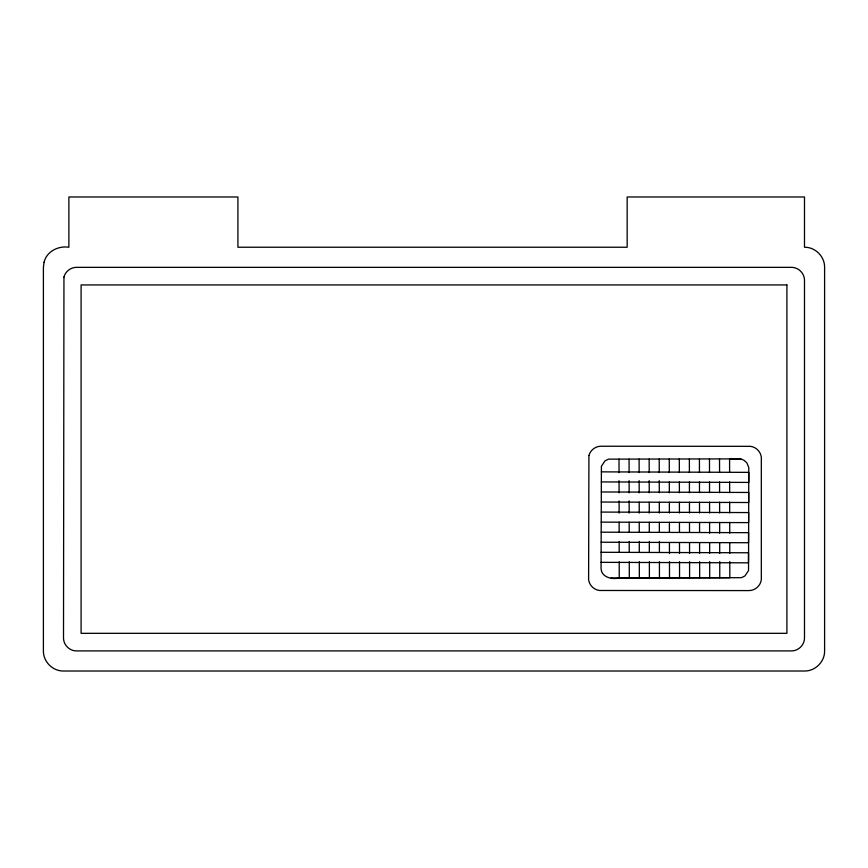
<?xml version="1.0" encoding="UTF-8"?>
<svg xmlns="http://www.w3.org/2000/svg" width="868" height="868" viewBox="0 0 868 868"><rect width="100%" height="100%" fill="white"/><g stroke="black" fill="none" stroke-linecap="round" stroke-linejoin="round"><path stroke-width="1.3" d="M611.115 578.023L741.424 577.676L744.939 575.94L748.531 570.569L748.78 467.537L746.795 462.731L743.843 460.138L740.133 458.879L608.511 459.139L604.996 460.875L601.405 466.246L601.068 567.965C600.916 577.177 611.962 579.867 619.253 577.925L729.814 577.708L729.782 561.509M601.383 471.866L748.78 472.366L748.748 482.424L601.35 481.924M601.318 491.972L748.715 492.471L748.683 502.518L601.285 502.029M601.253 512.077L748.65 512.576L748.607 522.623L601.22 522.124M601.188 532.182L748.574 532.681L748.541 542.728L601.155 542.229M601.112 552.287L748.509 552.775L748.476 562.833L601.079 562.334M741.424 459.139L729.587 458.901L729.608 472.398M729.63 481.849L729.652 492.655M729.663 502.105L729.684 512.901M729.706 522.352L729.728 533.158M729.749 542.609L729.771 553.404M719.529 458.922L719.561 472.42M719.572 481.87L719.594 492.677M719.615 502.127L719.637 512.923M719.659 522.373L719.68 533.18M719.691 542.63L719.713 553.426M719.735 561.531L719.767 577.73M709.481 458.944L709.503 472.442M709.525 481.892L709.547 492.688M709.568 502.138L709.59 512.945M709.601 522.395L709.623 533.191M709.644 542.598L709.666 553.448M709.677 561.553L709.709 577.752M699.424 458.955L699.456 472.463M699.478 481.914L699.5 492.709M699.51 502.16L699.532 512.966M699.554 522.417L699.575 532.507M699.586 542.565L699.608 553.469M699.63 561.563L699.662 577.773M689.376 458.977L689.398 472.474M689.42 481.924L689.442 492.731M689.463 502.181L689.485 512.977M689.496 522.428L689.517 532.475M689.539 542.533L689.561 553.491M689.572 561.585L689.604 577.784M679.329 458.998L679.351 472.496M679.373 481.946L679.394 492.753M679.405 502.203L679.427 512.999M679.449 522.395L679.47 532.442M679.492 542.5L679.514 553.502M679.525 561.607L679.557 577.806M669.271 459.02L669.304 472.517M669.315 481.968L669.337 492.774M669.358 502.225L669.38 513.021M669.402 522.362L669.412 532.409M669.434 542.457L669.456 553.524M669.478 561.629L669.51 577.828M659.224 459.042L659.246 472.539M659.268 480.633L659.289 492.785M659.311 502.225L659.333 513.042M659.344 522.33L659.365 532.377M659.387 541.393L659.409 552.482M659.42 561.65L659.452 577.849M649.166 459.053L649.199 472.561M649.21 480.655L649.242 492.807M649.253 502.192L649.275 513.064M649.297 522.286L649.318 532.344M649.329 541.415L649.351 552.449M649.372 561.661L649.405 577.871M639.119 459.074L639.141 472.572M639.163 480.677L639.184 492.829M639.206 502.149L639.228 513.086M639.239 522.254L639.26 532.312M639.282 541.437L639.304 552.417M639.315 561.683L639.347 577.882M629.072 459.096L629.094 472.593M629.116 480.698L629.137 492.85M629.148 500.944L629.17 513.096M629.191 522.221L629.213 532.279M629.224 541.448L629.246 552.374M629.267 561.705L629.3 577.904M619.014 459.118L619.047 472.615M619.058 480.72L619.079 492.872M619.101 500.966L619.123 513.118M619.144 522.189L619.155 532.236M619.177 541.469L619.199 552.341M619.22 561.726L619.253 577.925M44.084 262.147L43.4 267.344L43.4 650.913C43.205 661.687 52.72 671.214 63.505 671.018L804.495 671.018C815.28 671.214 824.795 661.687 824.6 650.913L824.6 267.344C824.795 256.57 815.28 247.044 804.495 247.239L804.495 196.982L627.163 196.982L627.163 247.239L237.919 247.239L237.919 196.982L68.876 196.982L68.876 247.239C58.384 245.601 46.688 251.362 44.084 262.147M63.95 277.033L63.505 637.839C63.375 644.848 69.559 651.033 76.568 650.913L791.432 650.913C798.441 651.033 804.625 644.848 804.495 637.839L804.495 280.418C804.625 273.409 798.441 267.225 791.432 267.344L76.568 267.344C70.796 267.301 65.382 271.434 63.95 277.033M588.927 455.537L588.602 579.661C589.264 585.162 593.918 589.817 599.419 590.479L748.867 590.587C755.008 590.674 760.618 585.748 761.323 579.661L761.323 457.154C760.661 451.653 756.017 446.998 750.505 446.336L601.068 446.228C595.502 446.185 590.305 450.166 588.927 455.537M786.907 284.932L81.093 284.932L81.093 633.325L786.907 633.325L786.907 284.932"/></g></svg>
